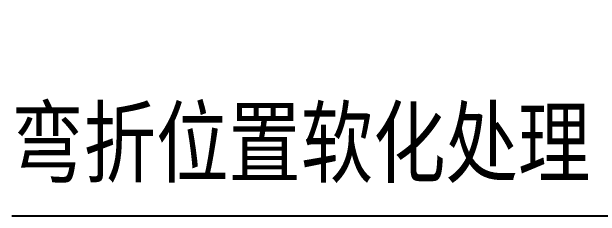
# Model space of a CAD drawing. Header units: millimetres. Extents: x 1167 to 2098, y -78 to 499.
# Drawn here: x 1687.95 to 1701.26, y 258.22 to 262.84 of the extents above; entities that cross this region are included whole.
import ezdxf

# ---------------------------------------------------------------- set-up
doc = ezdxf.new("R2010")
doc.units = ezdxf.units.MM
doc.layers.add('DIM', color=3, linetype='Continuous', lineweight=5)
doc.styles.add('RD', font='ROMAND.shx', dxfattribs={"width": 0.8})
doc.styles.add('宋体', font='')
doc.styles.get('宋体').set_extended_font_data('SimSun')
doc.dimstyles.new('DIM', dxfattribs={"dimtxt": 1.5, "dimasz": 0.8, "dimexe": 0, "dimexo": 0.5, "dimgap": 0.11, "dimtad": 0, "dimzin": 1, "dimdsep": 46, "dimtxsty": 'RD', "dimcen": 0, "dimclrd": 256, "dimclre": 256, "dimclrt": 256, "dimadec": 0, "dimazin": 0, "dimtm": 1e-09, "dimtfac": 1, "dimtofl": 0, "dimtmove": 0, "dimatfit": 3, "dimfxl": 1, "dimlwe": -1, "dimarcsym": 0})

msp = doc.modelspace()

# ---------------------------------------------------------------- texts
at = {"layer": 'DIM', "color": 3, "insert": (1701.035376297668, 260.6382186585132), "char_height": 1.5, "width": 24.67035157280452, "attachment_point": 3, "style": '宋体'}
msp.add_mtext('{\\W0.8;\\C256;弯折位置软化处理}', dxfattribs=at)

# ---------------------------------------------------------------- leaders
at = {"layer": 'DIM', "lineweight": 5}
msp.add_leader([(1706.384909727917, 262.8416161148057), (1701.573516432321, 258.2207380768236), (1687.95165186579, 258.2207380768236)], dimstyle='DIM', override={"dimgap": 0.11, "dimtad": 0}, dxfattribs=at)

doc.saveas('drawing.dxf')
